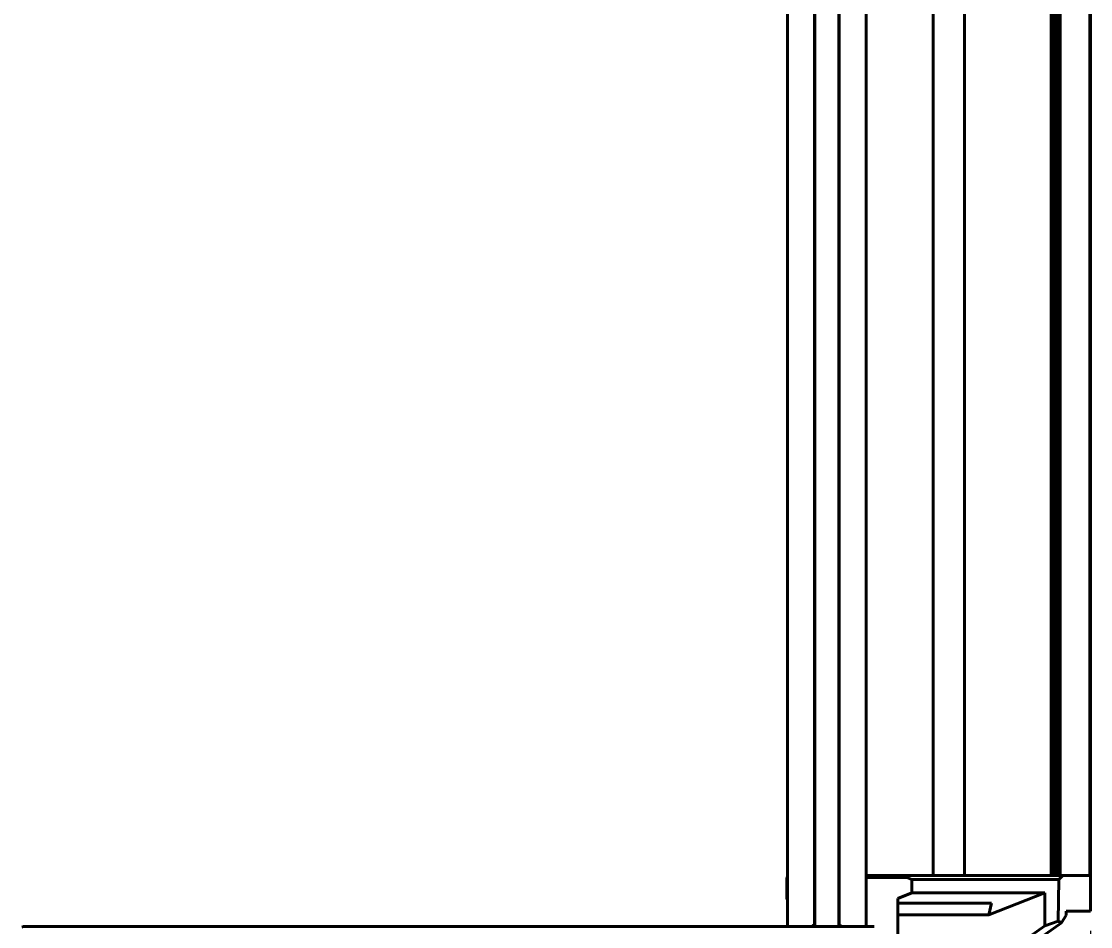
# Model space of a CAD drawing. Header units: millimetres. Extents: x 15 to 415, y 5 to 292.
# Drawn here: x 113.75 to 147.71, y 194.31 to 223.06 of the extents above; entities that cross this region are included whole.
import ezdxf

# ---------------------------------------------------------------- set-up
doc = ezdxf.new("R2010")
doc.units = ezdxf.units.MM
doc.layers.add('Annotations', color=7, linetype='Continuous')
doc.layers.add('Geometries', color=7, linetype='Continuous')
doc.styles.add('Shapr2', font='txt', dxfattribs={"height": 3.3495})
doc.dimstyles.new('ISO-25', dxfattribs={"dimtxt": 2.5, "dimasz": 2.5, "dimexe": 1.25, "dimexo": 0.625, "dimtad": 1, "dimtxsty": 'Standard', "dimcen": 2.5, "dimadec": 0, "dimazin": 0, "dimtfac": 1, "dimtmove": 0, "dimatfit": 3, "dimfxl": 1, "dimarcsym": 0})

# ---------------------------------------------------------------- blocks, each defined once
blk = doc.blocks.new('*D4')
at = {"layer": 'Annotations', "color": 0, "linetype": 'Continuous', "lineweight": 15}
for p, q in [((87.043, 193.934), (87.043, 154.112)), ((147.707, 194.18), (147.707, 154.112)), ((145.207, 155.362), (89.543, 155.362))]:
    blk.add_line(p, q, dxfattribs=at)
at = {"layer": 'Annotations', "color": 0}
for points in [[(89.543, 155.778), (89.543, 154.945), (87.043, 155.362)], [(145.207, 154.945), (145.207, 155.778), (147.707, 155.362)]]:
    blk.add_solid(points, dxfattribs=at)
at = {"layer": 'Defpoints', "color": 0}
for p in [(147.707, 194.805), (87.043, 194.559), (87.043, 155.362)]:
    blk.add_point(p, dxfattribs=at)
at = {"layer": 'Annotations', "color": 0, "lineweight": 15, "insert": (115.248, 158.056), "char_height": 3.3495, "attachment_point": 5, "style": 'Shapr2'}
blk.add_mtext('\\A1;485,31', dxfattribs=at)

msp = doc.modelspace()

# ---------------------------------------------------------------- linework, layer by layer
at = {"layer": 'Geometries', "linetype": 'Continuous', "lineweight": 40}
for p, q in [((138.944, 263.6498), (138.944, 194.3774)), ((138.9501, 194.3098), (138.9501, 263.6498)), ((139.7129, 194.3098), (139.7129, 263.6498)), ((139.719, 194.3688), (139.719, 263.6498)), ((142.707, 263.6498), (142.707, 195.9303)), ((143.707, 263.6498), (143.707, 195.9303)), ((146.4571, 195.9303), (146.4571, 263.6498)), ((146.4821, 195.9303), (146.4821, 263.6498)), ((146.5453, 195.9303), (146.5453, 263.6498)), ((146.6133, 195.9303), (146.6133, 263.6498)), ((146.6758, 195.9303), (146.6758, 263.6498)), ((146.7438, 195.9303), (146.7438, 263.6498)), ((147.6821, 195.9303), (147.6821, 263.6498)), ((147.7071, 195.9303), (147.7071, 263.6498)), ((140.5815, 256.1388), (140.5815, 195.9303)), ((138.0815, 195.8931), (138.0815, 255.2164)), ((140.5815, 195.9303), (140.5815, 195.8678)), ((140.5815, 195.9303), (141.8547, 195.9303)), ((141.8676, 195.8678), (141.8547, 195.9303)), ((141.8547, 195.9303), (142.707, 195.9303)), ((142.707, 195.9303), (143.707, 195.9303)), ((143.707, 195.9303), (146.4571, 195.9303)), ((146.4571, 195.9303), (146.4821, 195.9303)), ((146.4821, 195.9303), (146.5453, 195.9303)), ((146.5453, 195.9303), (146.6133, 195.9303)), ((146.6133, 195.9303), (146.6758, 195.9303)), ((146.6758, 195.9303), (146.7438, 195.9303)), ((146.6939, 195.8053), (146.8202, 195.9303)), ((146.7438, 195.9303), (146.8202, 195.9303)), ((147.6821, 195.9303), (146.8202, 195.9303)), ((147.7071, 195.9303), (147.6821, 195.9303)), ((147.7071, 194.8053), (147.7071, 195.9303)), ((138.0815, 195.8931), (138.0562, 195.8678)), ((138.0815, 195.8678), (138.0562, 195.8678)), ((138.0562, 195.1803), (138.0562, 195.8678)), ((138.0815, 195.8678), (138.0815, 195.8931)), ((138.0815, 195.155), (138.0815, 195.8678)), ((141.8676, 195.8678), (140.5815, 195.8678)), ((140.5815, 195.8678), (140.5815, 195.0553)), ((142.0261, 195.8053), (141.8676, 195.8678)), ((142.0261, 195.3785), (142.0261, 195.8053)), ((144.5945, 195.8053), (142.0261, 195.8053)), ((146.6939, 195.8053), (144.5945, 195.8053)), ((146.6794, 194.4799), (146.6939, 195.8053)), ((142.0261, 195.3785), (141.5821, 195.2035)), ((142.0261, 195.3785), (146.2496, 195.3785)), ((146.2496, 195.3785), (144.4791, 194.6803)), ((146.2496, 194.3294), (146.2496, 195.3785)), ((138.0815, 195.155), (138.0562, 195.1803)), ((138.0815, 195.0553), (138.0815, 195.155)), ((138.0815, 194.3098), (138.0815, 195.0553)), ((138.0815, 195.0553), (138.0815, 195.0553)), ((140.5815, 195.0553), (140.5815, 194.3098)), ((140.5815, 195.0553), (140.5821, 195.0553)), ((140.5821, 194.3098), (140.5821, 195.0553)), ((141.5821, 195.0553), (141.5821, 195.2035)), ((141.5821, 194.6803), (141.5821, 195.0553)), ((144.5561, 195.0553), (141.5821, 195.0553)), ((144.5561, 195.0553), (144.4791, 194.6803)), ((144.4791, 194.6803), (141.5821, 194.6803)), ((141.5821, 192.9787), (141.5821, 194.6803)), ((146.9301, 194.6772), (146.7799, 194.4253)), ((146.9301, 194.6772), (146.9311, 194.8053)), ((147.7071, 194.8053), (146.9311, 194.8053)), ((113.7617, 194.2967), (113.8151, 194.3098)), ((113.8151, 194.3098), (138.0815, 194.3098)), ((138.0815, 194.3098), (138.8582, 194.3098)), ((138.8582, 194.3098), (138.9501, 194.3098)), ((138.9501, 194.3098), (139.7129, 194.3098)), ((139.7129, 194.3098), (139.7921, 194.3098)), ((139.7921, 194.3098), (140.5815, 194.3098)), ((140.5815, 194.3098), (140.5821, 194.3098)), ((140.5821, 194.3098), (140.8376, 194.3098)), ((141.6795, 191.1294), (146.2496, 194.3294)), ((146.7799, 194.4253), (145.8362, 193.7645)), ((146.2496, 194.3294), (146.6794, 194.4799)), ((146.7799, 194.4253), (146.6794, 194.4799))]:
    msp.add_line(p, q, dxfattribs=at)
at = {"layer": 'Geometries', "linetype": 'Continuous', "lineweight": 40, "flags": 128}
for points in [[(138.8582, 194.3098), (138.8719, 194.3222), (138.8861, 194.3343), (138.9003, 194.3457), (138.9146, 194.3567), (138.9286, 194.3668)], [(138.9286, 194.3668), (138.9292, 194.3673), (138.944, 194.3774)], [(139.719, 194.3688), (139.7352, 194.3572), (139.7511, 194.345), (139.7668, 194.3323), (139.7821, 194.319), (139.7921, 194.3099)]]:
    msp.add_lwpolyline(points, dxfattribs=at)

# ---------------------------------------------------------------- dimensions: what is measured, and where the dimension line sits
at = {"layer": 'Annotations', "linetype": 'Continuous', "lineweight": 15}
dim = msp.add_linear_dim(base=(87.0433, 155.3618), p1=(147.7071, 194.8053), p2=(87.0433, 194.5587), dimstyle='ISO-25', override={"dimscale": 1, "dimgap": 0.7, "dimdec": 2, "dimlfac": 8, "dimrnd": 0.01, "dimzin": 8, "dimdsep": 44, "dimtxsty": 'Shapr2', "dimse1": 0, "dimse2": 0, "dimadec": 2, "dimtol": 0, "dimlim": 0, "dimtp": 0, "dimtm": 0, "dimtfac": 0.6, "dimtdec": 8, "dimfrac": 2, "dimtolj": 1, "dimlwd": 15, "dimlwe": 15}, dxfattribs=at)
dim.commit()
dim.dimension.update_dxf_attribs({"geometry": '*D4', "text_midpoint": (115.2484, 155.3618), "dimtype": 160})

doc.saveas('drawing.dxf')
